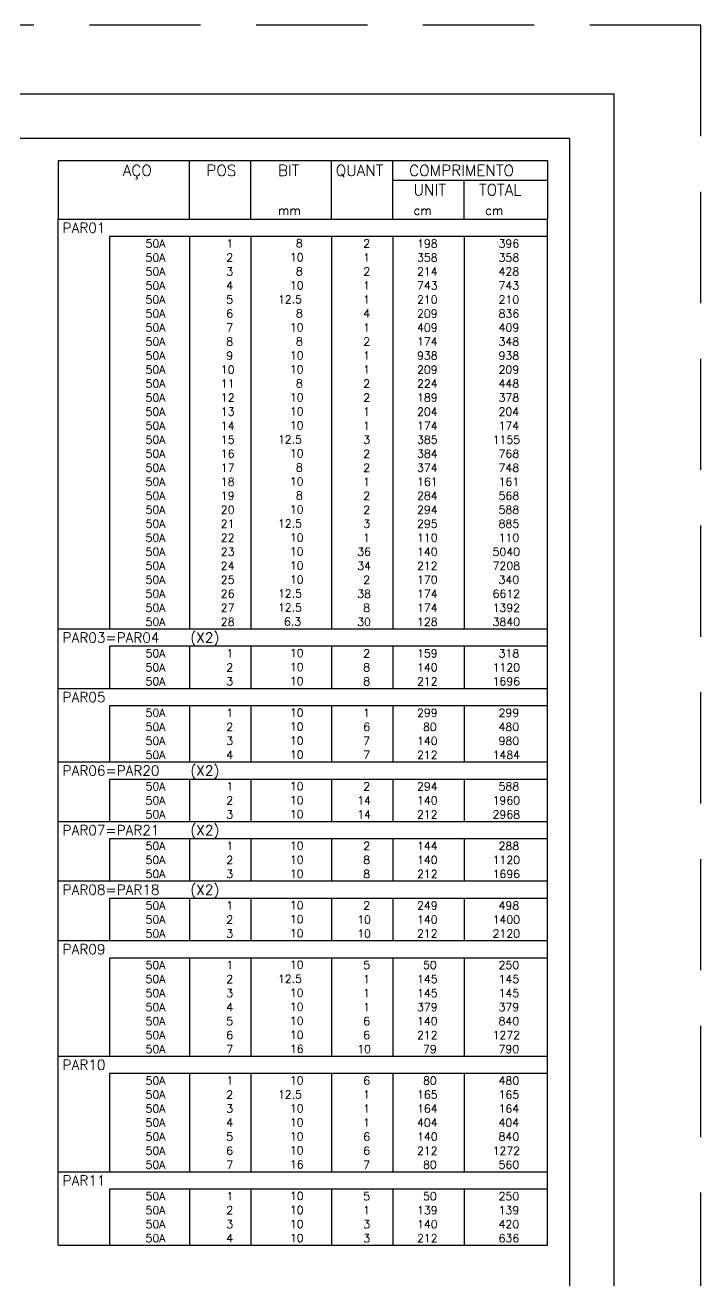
# Model space of a CAD drawing. Extents: x -3 to 120, y -1 to 61.
# Drawn here: x 105 to 120.2, y 33.01 to 61.24 of the extents above; entities that cross this region are included whole.
import ezdxf

# ---------------------------------------------------------------- set-up
doc = ezdxf.new("R2010")
doc.units = 0
doc.header["$MEASUREMENT"] = 0
doc.linetypes.add('HIDDEN', pattern=[0.375, 0.25, -0.125])
doc.layers.get('0').update_dxf_attribs({"linetype": 'CONTINUOUS'})
doc.layers.get('Defpoints').update_dxf_attribs({"linetype": 'CONTINUOUS'})
doc.layers.add('ARQ_FOLHA', color=7, linetype='CONTINUOUS')
doc.layers.add('PENA_02', color=2, linetype='CONTINUOUS')
doc.styles.get("Standard").update_dxf_attribs({"font": 'ROMANS.SHX'})

# ---------------------------------------------------------------- blocks, each defined once
blk = doc.blocks.new('FOLHA A1+1 - 1102 X 594')
at = {"layer": 'ARQ_FOLHA', "color": 1}
for points in [[(-1189, 0), (0, 0), (0, 594), (-1189, 594)], [(-1164, 10), (-10, 10), (-10, 584), (-1164, 584)]]:
    blk.add_lwpolyline(points, close=True, dxfattribs=at)
at = {"layer": 'Defpoints', "color": 8, "linetype": 'HIDDEN', "ltscale": 100}
blk.add_lwpolyline([(-1208.5, 609.5), (-1208.5, -15.5), (19.5, -15.5), (19.5, 609.5)], close=True, dxfattribs=at)

msp = doc.modelspace()

# ---------------------------------------------------------------- linework, layer by layer
at = {"layer": 'PENA_02', "linetype": 'Continuous'}
for p, q in [((105.746, 58.194), (105.746, 56.881)), ((105.746, 58.194), (116.746, 58.194)), ((108.696, 56.881), (108.696, 58.194)), ((110.076, 56.881), (110.076, 58.194)), ((111.886, 56.881), (111.886, 58.194)), ((113.266, 56.881), (113.266, 58.194)), ((116.746, 58.194), (116.746, 56.881)), ((113.266, 57.756), (116.746, 57.756)), ((114.876, 56.881), (114.876, 57.756)), ((105.746, 56.881), (116.746, 56.881)), ((105.746, 56.488), (105.746, 56.881)), ((105.746, 56.881), (116.746, 56.881)), ((116.746, 56.488), (116.746, 56.881)), ((105.746, 56.173), (105.746, 56.488)), ((116.746, 56.488), (106.896, 56.488)), ((106.896, 56.488), (106.896, 56.173)), ((108.696, 56.488), (108.696, 56.173)), ((110.076, 56.488), (110.076, 56.173)), ((111.886, 56.488), (111.886, 56.173)), ((113.266, 56.488), (113.266, 56.173)), ((114.876, 56.488), (114.876, 56.173)), ((116.746, 56.173), (116.746, 56.488)), ((105.746, 55.858), (105.746, 56.173)), ((106.896, 56.173), (106.896, 55.858)), ((108.696, 56.173), (108.696, 55.858)), ((110.076, 56.173), (110.076, 55.858)), ((111.886, 56.173), (111.886, 55.858)), ((113.266, 56.173), (113.266, 55.858)), ((114.876, 56.173), (114.876, 55.858)), ((116.746, 55.858), (116.746, 56.173)), ((105.746, 55.543), (105.746, 55.858)), ((106.896, 55.858), (106.896, 55.543)), ((108.696, 55.858), (108.696, 55.543)), ((110.076, 55.858), (110.076, 55.543)), ((111.886, 55.858), (111.886, 55.543)), ((113.266, 55.858), (113.266, 55.543)), ((114.876, 55.858), (114.876, 55.543)), ((116.746, 55.543), (116.746, 55.858)), ((105.746, 55.228), (105.746, 55.543)), ((106.896, 55.543), (106.896, 55.228)), ((108.696, 55.543), (108.696, 55.228)), ((110.076, 55.543), (110.076, 55.228)), ((111.886, 55.543), (111.886, 55.228)), ((113.266, 55.543), (113.266, 55.228)), ((114.876, 55.543), (114.876, 55.228)), ((116.746, 55.228), (116.746, 55.543)), ((105.746, 54.913), (105.746, 55.228)), ((106.896, 55.228), (106.896, 54.913)), ((108.696, 55.228), (108.696, 54.913)), ((110.076, 55.228), (110.076, 54.913)), ((111.886, 55.228), (111.886, 54.913)), ((113.266, 55.228), (113.266, 54.913)), ((114.876, 55.228), (114.876, 54.913)), ((116.746, 54.913), (116.746, 55.228)), ((105.746, 54.598), (105.746, 54.913)), ((106.896, 54.913), (106.896, 54.598)), ((108.696, 54.913), (108.696, 54.598)), ((110.076, 54.913), (110.076, 54.598)), ((111.886, 54.913), (111.886, 54.598)), ((113.266, 54.913), (113.266, 54.598)), ((114.876, 54.913), (114.876, 54.598)), ((116.746, 54.598), (116.746, 54.913)), ((105.746, 54.283), (105.746, 54.598)), ((106.896, 54.598), (106.896, 54.283)), ((108.696, 54.598), (108.696, 54.283)), ((110.076, 54.598), (110.076, 54.283)), ((111.886, 54.598), (111.886, 54.283)), ((113.266, 54.598), (113.266, 54.283)), ((114.876, 54.598), (114.876, 54.283)), ((116.746, 54.283), (116.746, 54.598)), ((105.746, 53.968), (105.746, 54.283)), ((106.896, 54.283), (106.896, 53.968)), ((108.696, 54.283), (108.696, 53.968)), ((110.076, 54.283), (110.076, 53.968)), ((111.886, 54.283), (111.886, 53.968)), ((113.266, 54.283), (113.266, 53.968)), ((114.876, 54.283), (114.876, 53.968)), ((116.746, 53.968), (116.746, 54.283)), ((105.746, 53.653), (105.746, 53.968)), ((106.896, 53.968), (106.896, 53.653)), ((108.696, 53.968), (108.696, 53.653)), ((110.076, 53.968), (110.076, 53.653)), ((111.886, 53.968), (111.886, 53.653)), ((113.266, 53.968), (113.266, 53.653)), ((114.876, 53.968), (114.876, 53.653)), ((116.746, 53.653), (116.746, 53.968)), ((105.746, 53.338), (105.746, 53.653)), ((106.896, 53.653), (106.896, 53.338)), ((108.696, 53.653), (108.696, 53.338)), ((110.076, 53.653), (110.076, 53.338)), ((111.886, 53.653), (111.886, 53.338)), ((113.266, 53.653), (113.266, 53.338)), ((114.876, 53.653), (114.876, 53.338)), ((116.746, 53.338), (116.746, 53.653)), ((105.746, 53.023), (105.746, 53.338)), ((106.896, 53.338), (106.896, 53.023)), ((108.696, 53.338), (108.696, 53.023)), ((110.076, 53.338), (110.076, 53.023)), ((111.886, 53.338), (111.886, 53.023)), ((113.266, 53.338), (113.266, 53.023)), ((114.876, 53.338), (114.876, 53.023)), ((116.746, 53.023), (116.746, 53.338)), ((105.746, 52.708), (105.746, 53.023)), ((106.896, 53.023), (106.896, 52.708)), ((108.696, 53.023), (108.696, 52.708)), ((110.076, 53.023), (110.076, 52.708)), ((111.886, 53.023), (111.886, 52.708)), ((113.266, 53.023), (113.266, 52.708)), ((114.876, 53.023), (114.876, 52.708)), ((116.746, 52.708), (116.746, 53.023)), ((105.746, 52.393), (105.746, 52.708)), ((106.896, 52.708), (106.896, 52.393)), ((108.696, 52.708), (108.696, 52.393)), ((110.076, 52.708), (110.076, 52.393)), ((111.886, 52.708), (111.886, 52.393)), ((113.266, 52.708), (113.266, 52.393)), ((114.876, 52.708), (114.876, 52.393)), ((116.746, 52.393), (116.746, 52.708)), ((105.746, 52.078), (105.746, 52.393)), ((106.896, 52.393), (106.896, 52.078)), ((108.696, 52.393), (108.696, 52.078)), ((110.076, 52.393), (110.076, 52.078)), ((111.886, 52.393), (111.886, 52.078)), ((113.266, 52.393), (113.266, 52.078)), ((114.876, 52.393), (114.876, 52.078)), ((116.746, 52.078), (116.746, 52.393)), ((105.746, 51.763), (105.746, 52.078)), ((106.896, 52.078), (106.896, 51.763)), ((108.696, 52.078), (108.696, 51.763)), ((110.076, 52.078), (110.076, 51.763)), ((111.886, 52.078), (111.886, 51.763)), ((113.266, 52.078), (113.266, 51.763)), ((114.876, 52.078), (114.876, 51.763)), ((116.746, 51.763), (116.746, 52.078)), ((105.746, 51.448), (105.746, 51.763)), ((106.896, 51.763), (106.896, 51.448)), ((108.696, 51.763), (108.696, 51.448)), ((110.076, 51.763), (110.076, 51.448)), ((111.886, 51.763), (111.886, 51.448)), ((113.266, 51.763), (113.266, 51.448)), ((114.876, 51.763), (114.876, 51.448)), ((116.746, 51.448), (116.746, 51.763)), ((105.746, 51.133), (105.746, 51.448)), ((106.896, 51.448), (106.896, 51.133)), ((108.696, 51.448), (108.696, 51.133)), ((110.076, 51.448), (110.076, 51.133)), ((111.886, 51.448), (111.886, 51.133)), ((113.266, 51.448), (113.266, 51.133)), ((114.876, 51.448), (114.876, 51.133)), ((116.746, 51.133), (116.746, 51.448)), ((105.746, 50.818), (105.746, 51.133)), ((106.896, 51.133), (106.896, 50.818)), ((108.696, 51.133), (108.696, 50.818)), ((110.076, 51.133), (110.076, 50.818)), ((111.886, 51.133), (111.886, 50.818)), ((113.266, 51.133), (113.266, 50.818)), ((114.876, 51.133), (114.876, 50.818)), ((116.746, 50.818), (116.746, 51.133)), ((105.746, 50.503), (105.746, 50.818)), ((106.896, 50.818), (106.896, 50.503)), ((108.696, 50.818), (108.696, 50.503)), ((110.076, 50.818), (110.076, 50.503)), ((111.886, 50.818), (111.886, 50.503)), ((113.266, 50.818), (113.266, 50.503)), ((114.876, 50.818), (114.876, 50.503)), ((116.746, 50.503), (116.746, 50.818)), ((105.746, 50.188), (105.746, 50.503)), ((106.896, 50.503), (106.896, 50.188)), ((108.696, 50.503), (108.696, 50.188)), ((110.076, 50.503), (110.076, 50.188)), ((111.886, 50.503), (111.886, 50.188)), ((113.266, 50.503), (113.266, 50.188)), ((114.876, 50.503), (114.876, 50.188)), ((116.746, 50.188), (116.746, 50.503)), ((105.746, 49.873), (105.746, 50.188)), ((106.896, 50.188), (106.896, 49.873)), ((108.696, 50.188), (108.696, 49.873)), ((110.076, 50.188), (110.076, 49.873)), ((111.886, 50.188), (111.886, 49.873)), ((113.266, 50.188), (113.266, 49.873)), ((114.876, 50.188), (114.876, 49.873)), ((116.746, 49.873), (116.746, 50.188)), ((105.746, 49.558), (105.746, 49.873)), ((106.896, 49.873), (106.896, 49.558)), ((108.696, 49.873), (108.696, 49.558)), ((110.076, 49.873), (110.076, 49.558)), ((111.886, 49.873), (111.886, 49.558)), ((113.266, 49.873), (113.266, 49.558)), ((114.876, 49.873), (114.876, 49.558)), ((116.746, 49.558), (116.746, 49.873)), ((105.746, 49.243), (105.746, 49.558)), ((106.896, 49.558), (106.896, 49.243)), ((108.696, 49.558), (108.696, 49.243)), ((110.076, 49.558), (110.076, 49.243)), ((111.886, 49.558), (111.886, 49.243)), ((113.266, 49.558), (113.266, 49.243)), ((114.876, 49.558), (114.876, 49.243)), ((116.746, 49.243), (116.746, 49.558)), ((105.746, 48.928), (105.746, 49.243)), ((106.896, 49.243), (106.896, 48.928)), ((108.696, 49.243), (108.696, 48.928)), ((110.076, 49.243), (110.076, 48.928)), ((111.886, 49.243), (111.886, 48.928)), ((113.266, 49.243), (113.266, 48.928)), ((114.876, 49.243), (114.876, 48.928)), ((116.746, 48.928), (116.746, 49.243)), ((105.746, 48.613), (105.746, 48.928)), ((106.896, 48.928), (106.896, 48.613)), ((108.696, 48.928), (108.696, 48.613)), ((110.076, 48.928), (110.076, 48.613)), ((111.886, 48.928), (111.886, 48.613)), ((113.266, 48.928), (113.266, 48.613)), ((114.876, 48.928), (114.876, 48.613)), ((116.746, 48.613), (116.746, 48.928)), ((105.746, 48.298), (105.746, 48.613)), ((106.896, 48.613), (106.896, 48.298)), ((108.696, 48.613), (108.696, 48.298)), ((110.076, 48.613), (110.076, 48.298)), ((111.886, 48.613), (111.886, 48.298)), ((113.266, 48.613), (113.266, 48.298)), ((114.876, 48.613), (114.876, 48.298)), ((116.746, 48.298), (116.746, 48.613)), ((105.746, 47.983), (105.746, 48.298)), ((106.896, 48.298), (106.896, 47.983)), ((108.696, 48.298), (108.696, 47.983)), ((110.076, 48.298), (110.076, 47.983)), ((111.886, 48.298), (111.886, 47.983)), ((113.266, 48.298), (113.266, 47.983)), ((114.876, 48.298), (114.876, 47.983)), ((116.746, 47.983), (116.746, 48.298)), ((105.746, 47.668), (105.746, 47.983)), ((106.896, 47.983), (106.896, 47.668)), ((108.696, 47.983), (108.696, 47.668)), ((110.076, 47.983), (110.076, 47.668)), ((111.886, 47.983), (111.886, 47.668)), ((113.266, 47.983), (113.266, 47.668)), ((114.876, 47.983), (114.876, 47.668)), ((116.746, 47.668), (116.746, 47.983)), ((105.746, 47.274), (105.746, 47.668)), ((105.746, 47.668), (116.746, 47.668)), ((116.746, 47.274), (116.746, 47.668)), ((105.746, 46.959), (105.746, 47.274)), ((116.746, 47.274), (106.896, 47.274)), ((106.896, 47.274), (106.896, 46.959)), ((108.696, 47.274), (108.696, 46.959)), ((110.076, 47.274), (110.076, 46.959)), ((111.886, 47.274), (111.886, 46.959)), ((113.266, 47.274), (113.266, 46.959)), ((114.876, 47.274), (114.876, 46.959)), ((116.746, 46.959), (116.746, 47.274)), ((105.746, 46.644), (105.746, 46.959)), ((106.896, 46.959), (106.896, 46.644)), ((108.696, 46.959), (108.696, 46.644)), ((110.076, 46.959), (110.076, 46.644)), ((111.886, 46.959), (111.886, 46.644)), ((113.266, 46.959), (113.266, 46.644)), ((114.876, 46.959), (114.876, 46.644)), ((116.746, 46.644), (116.746, 46.959)), ((105.746, 46.329), (105.746, 46.644)), ((106.896, 46.644), (106.896, 46.329)), ((108.696, 46.644), (108.696, 46.329)), ((110.076, 46.644), (110.076, 46.329)), ((111.886, 46.644), (111.886, 46.329)), ((113.266, 46.644), (113.266, 46.329)), ((114.876, 46.644), (114.876, 46.329)), ((116.746, 46.329), (116.746, 46.644)), ((105.746, 45.935), (105.746, 46.329)), ((105.746, 46.329), (116.746, 46.329)), ((116.746, 45.935), (116.746, 46.329)), ((105.746, 45.62), (105.746, 45.935)), ((116.746, 45.935), (106.896, 45.935)), ((106.896, 45.935), (106.896, 45.62)), ((108.696, 45.935), (108.696, 45.62)), ((110.076, 45.935), (110.076, 45.62)), ((111.886, 45.935), (111.886, 45.62)), ((113.266, 45.935), (113.266, 45.62)), ((114.876, 45.935), (114.876, 45.62)), ((116.746, 45.62), (116.746, 45.935)), ((105.746, 45.305), (105.746, 45.62)), ((106.896, 45.62), (106.896, 45.305)), ((108.696, 45.62), (108.696, 45.305)), ((110.076, 45.62), (110.076, 45.305)), ((111.886, 45.62), (111.886, 45.305)), ((113.266, 45.62), (113.266, 45.305)), ((114.876, 45.62), (114.876, 45.305)), ((116.746, 45.305), (116.746, 45.62)), ((105.746, 44.99), (105.746, 45.305)), ((106.896, 45.305), (106.896, 44.99)), ((108.696, 45.305), (108.696, 44.99)), ((110.076, 45.305), (110.076, 44.99)), ((111.886, 45.305), (111.886, 44.99)), ((113.266, 45.305), (113.266, 44.99)), ((114.876, 45.305), (114.876, 44.99)), ((116.746, 44.99), (116.746, 45.305)), ((105.746, 44.675), (105.746, 44.99)), ((106.896, 44.99), (106.896, 44.675)), ((108.696, 44.99), (108.696, 44.675)), ((110.076, 44.99), (110.076, 44.675)), ((111.886, 44.99), (111.886, 44.675)), ((113.266, 44.99), (113.266, 44.675)), ((114.876, 44.99), (114.876, 44.675)), ((116.746, 44.675), (116.746, 44.99)), ((105.746, 44.281), (105.746, 44.675)), ((105.746, 44.675), (116.746, 44.675)), ((116.746, 44.281), (116.746, 44.675)), ((105.746, 43.966), (105.746, 44.281)), ((116.746, 44.281), (106.896, 44.281)), ((106.896, 44.281), (106.896, 43.966)), ((108.696, 44.281), (108.696, 43.966)), ((110.076, 44.281), (110.076, 43.966)), ((111.886, 44.281), (111.886, 43.966)), ((113.266, 44.281), (113.266, 43.966)), ((114.876, 44.281), (114.876, 43.966)), ((116.746, 43.966), (116.746, 44.281)), ((105.746, 43.651), (105.746, 43.966)), ((106.896, 43.966), (106.896, 43.651)), ((108.696, 43.966), (108.696, 43.651)), ((110.076, 43.966), (110.076, 43.651)), ((111.886, 43.966), (111.886, 43.651)), ((113.266, 43.966), (113.266, 43.651)), ((114.876, 43.966), (114.876, 43.651)), ((116.746, 43.651), (116.746, 43.966)), ((105.746, 43.336), (105.746, 43.651)), ((106.896, 43.651), (106.896, 43.336)), ((108.696, 43.651), (108.696, 43.336)), ((110.076, 43.651), (110.076, 43.336)), ((111.886, 43.651), (111.886, 43.336)), ((113.266, 43.651), (113.266, 43.336)), ((114.876, 43.651), (114.876, 43.336)), ((116.746, 43.336), (116.746, 43.651)), ((105.746, 42.943), (105.746, 43.336)), ((105.746, 43.336), (116.746, 43.336)), ((116.746, 42.943), (116.746, 43.336)), ((105.746, 42.628), (105.746, 42.943)), ((116.746, 42.943), (106.896, 42.943)), ((106.896, 42.943), (106.896, 42.628)), ((108.696, 42.943), (108.696, 42.628)), ((110.076, 42.943), (110.076, 42.628)), ((111.886, 42.943), (111.886, 42.628)), ((113.266, 42.943), (113.266, 42.628)), ((114.876, 42.943), (114.876, 42.628)), ((116.746, 42.628), (116.746, 42.943)), ((105.746, 42.313), (105.746, 42.628)), ((106.896, 42.628), (106.896, 42.313)), ((108.696, 42.628), (108.696, 42.313)), ((110.076, 42.628), (110.076, 42.313)), ((111.886, 42.628), (111.886, 42.313)), ((113.266, 42.628), (113.266, 42.313)), ((114.876, 42.628), (114.876, 42.313)), ((116.746, 42.313), (116.746, 42.628)), ((105.746, 41.998), (105.746, 42.313)), ((106.896, 42.313), (106.896, 41.998)), ((108.696, 42.313), (108.696, 41.998)), ((110.076, 42.313), (110.076, 41.998)), ((111.886, 42.313), (111.886, 41.998)), ((113.266, 42.313), (113.266, 41.998)), ((114.876, 42.313), (114.876, 41.998)), ((116.746, 41.998), (116.746, 42.313)), ((105.746, 41.604), (105.746, 41.998)), ((105.746, 41.998), (116.746, 41.998)), ((116.746, 41.604), (116.746, 41.998)), ((105.746, 41.289), (105.746, 41.604)), ((116.746, 41.604), (106.896, 41.604)), ((106.896, 41.604), (106.896, 41.289)), ((108.696, 41.604), (108.696, 41.289)), ((110.076, 41.604), (110.076, 41.289)), ((111.886, 41.604), (111.886, 41.289)), ((113.266, 41.604), (113.266, 41.289)), ((114.876, 41.604), (114.876, 41.289)), ((116.746, 41.289), (116.746, 41.604)), ((105.746, 40.974), (105.746, 41.289)), ((106.896, 41.289), (106.896, 40.974)), ((108.696, 41.289), (108.696, 40.974)), ((110.076, 41.289), (110.076, 40.974)), ((111.886, 41.289), (111.886, 40.974)), ((113.266, 41.289), (113.266, 40.974)), ((114.876, 41.289), (114.876, 40.974)), ((116.746, 40.974), (116.746, 41.289)), ((105.746, 40.659), (105.746, 40.974)), ((106.896, 40.974), (106.896, 40.659)), ((108.696, 40.974), (108.696, 40.659)), ((110.076, 40.974), (110.076, 40.659)), ((111.886, 40.974), (111.886, 40.659)), ((113.266, 40.974), (113.266, 40.659)), ((114.876, 40.974), (114.876, 40.659)), ((116.746, 40.659), (116.746, 40.974)), ((105.746, 40.265), (105.746, 40.659)), ((105.746, 40.659), (116.746, 40.659)), ((116.746, 40.265), (116.746, 40.659)), ((105.746, 39.95), (105.746, 40.265)), ((116.746, 40.265), (106.896, 40.265)), ((106.896, 40.265), (106.896, 39.95)), ((108.696, 40.265), (108.696, 39.95)), ((110.076, 40.265), (110.076, 39.95)), ((111.886, 40.265), (111.886, 39.95)), ((113.266, 40.265), (113.266, 39.95)), ((114.876, 40.265), (114.876, 39.95)), ((116.746, 39.95), (116.746, 40.265)), ((105.746, 39.635), (105.746, 39.95)), ((106.896, 39.95), (106.896, 39.635)), ((108.696, 39.95), (108.696, 39.635)), ((110.076, 39.95), (110.076, 39.635)), ((111.886, 39.95), (111.886, 39.635)), ((113.266, 39.95), (113.266, 39.635)), ((114.876, 39.95), (114.876, 39.635)), ((116.746, 39.635), (116.746, 39.95)), ((105.746, 39.32), (105.746, 39.635)), ((106.896, 39.635), (106.896, 39.32)), ((108.696, 39.635), (108.696, 39.32)), ((110.076, 39.635), (110.076, 39.32)), ((111.886, 39.635), (111.886, 39.32)), ((113.266, 39.635), (113.266, 39.32)), ((114.876, 39.635), (114.876, 39.32)), ((116.746, 39.32), (116.746, 39.635)), ((105.746, 39.005), (105.746, 39.32)), ((106.896, 39.32), (106.896, 39.005)), ((108.696, 39.32), (108.696, 39.005)), ((110.076, 39.32), (110.076, 39.005)), ((111.886, 39.32), (111.886, 39.005)), ((113.266, 39.32), (113.266, 39.005)), ((114.876, 39.32), (114.876, 39.005)), ((116.746, 39.005), (116.746, 39.32)), ((105.746, 38.69), (105.746, 39.005)), ((106.896, 39.005), (106.896, 38.69)), ((108.696, 39.005), (108.696, 38.69)), ((110.076, 39.005), (110.076, 38.69)), ((111.886, 39.005), (111.886, 38.69)), ((113.266, 39.005), (113.266, 38.69)), ((114.876, 39.005), (114.876, 38.69)), ((116.746, 38.69), (116.746, 39.005)), ((105.746, 38.375), (105.746, 38.69)), ((106.896, 38.69), (106.896, 38.375)), ((108.696, 38.69), (108.696, 38.375)), ((110.076, 38.69), (110.076, 38.375)), ((111.886, 38.69), (111.886, 38.375)), ((113.266, 38.69), (113.266, 38.375)), ((114.876, 38.69), (114.876, 38.375)), ((116.746, 38.375), (116.746, 38.69)), ((105.746, 38.06), (105.746, 38.375)), ((106.896, 38.375), (106.896, 38.06)), ((108.696, 38.375), (108.696, 38.06)), ((110.076, 38.375), (110.076, 38.06)), ((111.886, 38.375), (111.886, 38.06)), ((113.266, 38.375), (113.266, 38.06)), ((114.876, 38.375), (114.876, 38.06)), ((116.746, 38.06), (116.746, 38.375)), ((105.746, 37.666), (105.746, 38.06)), ((105.746, 38.06), (116.746, 38.06)), ((116.746, 37.666), (116.746, 38.06)), ((105.746, 37.351), (105.746, 37.666)), ((116.746, 37.666), (106.896, 37.666)), ((106.896, 37.666), (106.896, 37.351)), ((108.696, 37.666), (108.696, 37.351)), ((110.076, 37.666), (110.076, 37.351)), ((111.886, 37.666), (111.886, 37.351)), ((113.266, 37.666), (113.266, 37.351)), ((114.876, 37.666), (114.876, 37.351)), ((116.746, 37.351), (116.746, 37.666)), ((105.746, 37.036), (105.746, 37.351)), ((106.896, 37.351), (106.896, 37.036)), ((108.696, 37.351), (108.696, 37.036)), ((110.076, 37.351), (110.076, 37.036)), ((111.886, 37.351), (111.886, 37.036)), ((113.266, 37.351), (113.266, 37.036)), ((114.876, 37.351), (114.876, 37.036)), ((116.746, 37.036), (116.746, 37.351)), ((105.746, 36.721), (105.746, 37.036)), ((106.896, 37.036), (106.896, 36.721)), ((108.696, 37.036), (108.696, 36.721)), ((110.076, 37.036), (110.076, 36.721)), ((111.886, 37.036), (111.886, 36.721)), ((113.266, 37.036), (113.266, 36.721)), ((114.876, 37.036), (114.876, 36.721)), ((116.746, 36.721), (116.746, 37.036)), ((105.746, 36.406), (105.746, 36.721)), ((106.896, 36.721), (106.896, 36.406)), ((108.696, 36.721), (108.696, 36.406)), ((110.076, 36.721), (110.076, 36.406)), ((111.886, 36.721), (111.886, 36.406)), ((113.266, 36.721), (113.266, 36.406)), ((114.876, 36.721), (114.876, 36.406)), ((116.746, 36.406), (116.746, 36.721)), ((105.746, 36.091), (105.746, 36.406)), ((106.896, 36.406), (106.896, 36.091)), ((108.696, 36.406), (108.696, 36.091)), ((110.076, 36.406), (110.076, 36.091)), ((111.886, 36.406), (111.886, 36.091)), ((113.266, 36.406), (113.266, 36.091)), ((114.876, 36.406), (114.876, 36.091)), ((116.746, 36.091), (116.746, 36.406)), ((105.746, 35.776), (105.746, 36.091)), ((106.896, 36.091), (106.896, 35.776)), ((108.696, 36.091), (108.696, 35.776)), ((110.076, 36.091), (110.076, 35.776)), ((111.886, 36.091), (111.886, 35.776)), ((113.266, 36.091), (113.266, 35.776)), ((114.876, 36.091), (114.876, 35.776)), ((116.746, 35.776), (116.746, 36.091)), ((105.746, 35.461), (105.746, 35.776)), ((106.896, 35.776), (106.896, 35.461)), ((108.696, 35.776), (108.696, 35.461)), ((110.076, 35.776), (110.076, 35.461)), ((111.886, 35.776), (111.886, 35.461)), ((113.266, 35.776), (113.266, 35.461)), ((114.876, 35.776), (114.876, 35.461)), ((116.746, 35.461), (116.746, 35.776)), ((105.746, 35.068), (105.746, 35.461)), ((105.746, 35.461), (116.746, 35.461)), ((116.746, 35.068), (116.746, 35.461)), ((105.746, 34.753), (105.746, 35.068)), ((116.746, 35.068), (106.896, 35.068)), ((106.896, 35.068), (106.896, 34.753)), ((108.696, 35.068), (108.696, 34.753)), ((110.076, 35.068), (110.076, 34.753)), ((111.886, 35.068), (111.886, 34.753)), ((113.266, 35.068), (113.266, 34.753)), ((114.876, 35.068), (114.876, 34.753)), ((116.746, 34.753), (116.746, 35.068)), ((105.746, 34.438), (105.746, 34.753)), ((106.896, 34.753), (106.896, 34.438)), ((108.696, 34.753), (108.696, 34.438)), ((110.076, 34.753), (110.076, 34.438)), ((111.886, 34.753), (111.886, 34.438)), ((113.266, 34.753), (113.266, 34.438)), ((114.876, 34.753), (114.876, 34.438)), ((116.746, 34.438), (116.746, 34.753)), ((105.746, 34.123), (105.746, 34.438)), ((106.896, 34.438), (106.896, 34.123)), ((108.696, 34.438), (108.696, 34.123)), ((110.076, 34.438), (110.076, 34.123)), ((111.886, 34.438), (111.886, 34.123)), ((113.266, 34.438), (113.266, 34.123)), ((114.876, 34.438), (114.876, 34.123)), ((116.746, 34.123), (116.746, 34.438)), ((105.746, 33.808), (105.746, 34.123)), ((106.896, 34.123), (106.896, 33.808)), ((108.696, 34.123), (108.696, 33.808)), ((110.076, 34.123), (110.076, 33.808)), ((111.886, 34.123), (111.886, 33.808)), ((113.266, 34.123), (113.266, 33.808)), ((114.876, 34.123), (114.876, 33.808)), ((116.746, 33.808), (116.746, 34.123)), ((105.746, 33.808), (116.746, 33.808))]:
    msp.add_line(p, q, dxfattribs=at)

# ---------------------------------------------------------------- block references
at = {"xscale": 0.09999999999999938, "yscale": 0.09999999999999938, "zscale": 0.09999999999999938}
msp.add_blockref('FOLHA A1+1 - 1102 X 594', (118.246, 0.291), dxfattribs=at)

# ---------------------------------------------------------------- texts
at = {"layer": 'PENA_02', "linetype": 'Continuous'}
for s, height, p in [('AÇO', 0.25, (107.196, 57.85)), ('POS', 0.25, (109.076, 57.85)), ('BIT', 0.25, (110.686, 57.85)), ('QUANT', 0.25, (111.983, 57.85)), ('COMPRIMENTO', 0.25, (113.636, 57.85)), ('UNIT', 0.25, (113.733, 57.413)), ('TOTAL', 0.25, (115.206, 57.413)), ('mm', 0.2, (110.686, 56.975)), ('cm', 0.2, (113.733, 56.975)), ('cm', 0.2, (115.343, 56.975)), ('PAR01', 0.225, (105.842, 56.572)), ('     50A', 0.18, (107.036, 56.24)), ('  1', 0.18, (109.276, 56.24)), ('      8', 0.18, (110.283, 56.245)), ('    2', 0.18, (112.066, 56.24)), ('    198', 0.18, (113.276, 56.24)), ('    396', 0.18, (115.11, 56.24)), ('     50A', 0.18, (107.036, 55.925)), ('  2', 0.18, (109.276, 55.925)), ('     10', 0.18, (110.283, 55.93)), ('    1', 0.18, (112.066, 55.925)), ('    358', 0.18, (113.276, 55.925)), ('    358', 0.18, (115.11, 55.925)), ('     50A', 0.18, (107.036, 55.61)), ('  3', 0.18, (109.276, 55.61)), ('      8', 0.18, (110.283, 55.615)), ('    2', 0.18, (112.066, 55.61)), ('    214', 0.18, (113.276, 55.61)), ('    428', 0.18, (115.11, 55.61)), ('     50A', 0.18, (107.036, 55.295)), ('  4', 0.18, (109.276, 55.295)), ('     10', 0.18, (110.283, 55.3)), ('    1', 0.18, (112.066, 55.295)), ('    743', 0.18, (113.276, 55.295)), ('    743', 0.18, (115.11, 55.295)), ('     50A', 0.18, (107.036, 54.98)), ('  5', 0.18, (109.276, 54.98)), ('   12.5', 0.18, (110.283, 54.985)), ('    1', 0.18, (112.066, 54.98)), ('    210', 0.18, (113.276, 54.98)), ('    210', 0.18, (115.11, 54.98)), ('     50A', 0.18, (107.036, 54.665)), ('  6', 0.18, (109.276, 54.665)), ('      8', 0.18, (110.283, 54.67)), ('    4', 0.18, (112.066, 54.665)), ('    209', 0.18, (113.276, 54.665)), ('    836', 0.18, (115.11, 54.665)), ('     50A', 0.18, (107.036, 54.35)), ('  7', 0.18, (109.276, 54.35)), ('     10', 0.18, (110.283, 54.355)), ('    1', 0.18, (112.066, 54.35)), ('    409', 0.18, (113.276, 54.35)), ('    409', 0.18, (115.11, 54.35)), ('     50A', 0.18, (107.036, 54.035)), ('  8', 0.18, (109.276, 54.035)), ('      8', 0.18, (110.283, 54.04)), ('    2', 0.18, (112.066, 54.035)), ('    174', 0.18, (113.276, 54.035)), ('    348', 0.18, (115.11, 54.035)), ('     50A', 0.18, (107.036, 53.72)), ('  9', 0.18, (109.276, 53.72)), ('     10', 0.18, (110.283, 53.725)), ('    1', 0.18, (112.066, 53.72)), ('    938', 0.18, (113.276, 53.72)), ('    938', 0.18, (115.11, 53.72)), ('     50A', 0.18, (107.036, 53.405)), (' 10', 0.18, (109.276, 53.405)), ('     10', 0.18, (110.283, 53.41)), ('    1', 0.18, (112.066, 53.405)), ('    209', 0.18, (113.276, 53.405)), ('    209', 0.18, (115.11, 53.405)), ('     50A', 0.18, (107.036, 53.09)), (' 11', 0.18, (109.276, 53.09)), ('      8', 0.18, (110.283, 53.095)), ('    2', 0.18, (112.066, 53.09)), ('    224', 0.18, (113.276, 53.09)), ('    448', 0.18, (115.11, 53.09)), ('     50A', 0.18, (107.036, 52.775)), (' 12', 0.18, (109.276, 52.775)), ('     10', 0.18, (110.283, 52.78)), ('    2', 0.18, (112.066, 52.775)), ('    189', 0.18, (113.276, 52.775)), ('    378', 0.18, (115.11, 52.775)), ('     50A', 0.18, (107.036, 52.46)), (' 13', 0.18, (109.276, 52.46)), ('     10', 0.18, (110.283, 52.465)), ('    1', 0.18, (112.066, 52.46)), ('    204', 0.18, (113.276, 52.46)), ('    204', 0.18, (115.11, 52.46)), ('     50A', 0.18, (107.036, 52.145)), (' 14', 0.18, (109.276, 52.145)), ('     10', 0.18, (110.283, 52.15)), ('    1', 0.18, (112.066, 52.145)), ('    174', 0.18, (113.276, 52.145)), ('    174', 0.18, (115.11, 52.145)), ('     50A', 0.18, (107.036, 51.83)), (' 15', 0.18, (109.276, 51.83)), ('   12.5', 0.18, (110.283, 51.835)), ('    3', 0.18, (112.066, 51.83)), ('    385', 0.18, (113.276, 51.83)), ('   1155', 0.18, (115.11, 51.83)), ('     50A', 0.18, (107.036, 51.515)), (' 16', 0.18, (109.276, 51.515)), ('     10', 0.18, (110.283, 51.52)), ('    2', 0.18, (112.066, 51.515)), ('    384', 0.18, (113.276, 51.515)), ('    768', 0.18, (115.11, 51.515)), ('     50A', 0.18, (107.036, 51.2)), (' 17', 0.18, (109.276, 51.2)), ('      8', 0.18, (110.283, 51.205)), ('    2', 0.18, (112.066, 51.2)), ('    374', 0.18, (113.276, 51.2)), ('    748', 0.18, (115.11, 51.2)), ('     50A', 0.18, (107.036, 50.885)), (' 18', 0.18, (109.276, 50.885)), ('     10', 0.18, (110.283, 50.89)), ('    1', 0.18, (112.066, 50.885)), ('    161', 0.18, (113.276, 50.885)), ('    161', 0.18, (115.11, 50.885)), ('     50A', 0.18, (107.036, 50.57)), (' 19', 0.18, (109.276, 50.57)), ('      8', 0.18, (110.283, 50.575)), ('    2', 0.18, (112.066, 50.57)), ('    284', 0.18, (113.276, 50.57)), ('    568', 0.18, (115.11, 50.57)), ('     50A', 0.18, (107.036, 50.255)), (' 20', 0.18, (109.276, 50.255)), ('     10', 0.18, (110.283, 50.26)), ('    2', 0.18, (112.066, 50.255)), ('    294', 0.18, (113.276, 50.255)), ('    588', 0.18, (115.11, 50.255)), ('     50A', 0.18, (107.036, 49.94)), (' 21', 0.18, (109.276, 49.94)), ('   12.5', 0.18, (110.283, 49.945)), ('    3', 0.18, (112.066, 49.94)), ('    295', 0.18, (113.276, 49.94)), ('    885', 0.18, (115.11, 49.94)), ('     50A', 0.18, (107.036, 49.625)), (' 22', 0.18, (109.276, 49.625)), ('     10', 0.18, (110.283, 49.63)), ('    1', 0.18, (112.066, 49.625)), ('    110', 0.18, (113.276, 49.625)), ('    110', 0.18, (115.11, 49.625)), ('     50A', 0.18, (107.036, 49.31)), (' 23', 0.18, (109.276, 49.31)), ('     10', 0.18, (110.283, 49.315)), ('   36', 0.18, (112.066, 49.31)), ('    140', 0.18, (113.276, 49.31)), ('   5040', 0.18, (115.11, 49.31)), ('     50A', 0.18, (107.036, 48.995)), (' 24', 0.18, (109.276, 48.995)), ('     10', 0.18, (110.283, 49)), ('   34', 0.18, (112.066, 48.995)), ('    212', 0.18, (113.276, 48.995)), ('   7208', 0.18, (115.11, 48.995)), ('     50A', 0.18, (107.036, 48.68)), (' 25', 0.18, (109.276, 48.68)), ('     10', 0.18, (110.283, 48.685)), ('    2', 0.18, (112.066, 48.68)), ('    170', 0.18, (113.276, 48.68)), ('    340', 0.18, (115.11, 48.68)), ('     50A', 0.18, (107.036, 48.365)), (' 26', 0.18, (109.276, 48.365)), ('   12.5', 0.18, (110.283, 48.37)), ('   38', 0.18, (112.066, 48.365)), ('    174', 0.18, (113.276, 48.365)), ('   6612', 0.18, (115.11, 48.365)), ('     50A', 0.18, (107.036, 48.05)), (' 27', 0.18, (109.276, 48.05)), ('   12.5', 0.18, (110.283, 48.055)), ('    8', 0.18, (112.066, 48.05)), ('    174', 0.18, (113.276, 48.05)), ('   1392', 0.18, (115.11, 48.05)), ('     50A', 0.18, (107.036, 47.735)), (' 28', 0.18, (109.276, 47.735)), ('    6.3', 0.18, (110.283, 47.74)), ('   30', 0.18, (112.066, 47.735)), ('    128', 0.18, (113.276, 47.735)), ('   3840', 0.18, (115.11, 47.735)), ('PAR03=PAR04   (X2)', 0.225, (105.842, 47.358)), ('     50A', 0.18, (107.036, 47.026)), ('  1', 0.18, (109.276, 47.026)), ('     10', 0.18, (110.283, 47.032)), ('    2', 0.18, (112.066, 47.026)), ('    159', 0.18, (113.276, 47.026)), ('    318', 0.18, (115.11, 47.026)), ('     50A', 0.18, (107.036, 46.711)), ('  2', 0.18, (109.276, 46.711)), ('     10', 0.18, (110.283, 46.717)), ('    8', 0.18, (112.066, 46.711)), ('    140', 0.18, (113.276, 46.711)), ('   1120', 0.18, (115.11, 46.711)), ('     50A', 0.18, (107.036, 46.396)), ('  3', 0.18, (109.276, 46.396)), ('     10', 0.18, (110.283, 46.402)), ('    8', 0.18, (112.066, 46.396)), ('    212', 0.18, (113.276, 46.396)), ('   1696', 0.18, (115.11, 46.396)), ('PAR05', 0.225, (105.842, 46.019)), ('     50A', 0.18, (107.036, 45.688)), ('  1', 0.18, (109.276, 45.688)), ('     10', 0.18, (110.283, 45.693)), ('    1', 0.18, (112.066, 45.688)), ('    299', 0.18, (113.276, 45.688)), ('    299', 0.18, (115.11, 45.688)), ('     50A', 0.18, (107.036, 45.373)), ('  2', 0.18, (109.276, 45.373)), ('     10', 0.18, (110.283, 45.378)), ('    6', 0.18, (112.066, 45.373)), ('     80', 0.18, (113.276, 45.373)), ('    480', 0.18, (115.11, 45.373)), ('     50A', 0.18, (107.036, 45.058)), ('  3', 0.18, (109.276, 45.058)), ('     10', 0.18, (110.283, 45.063)), ('    7', 0.18, (112.066, 45.058)), ('    140', 0.18, (113.276, 45.058)), ('    980', 0.18, (115.11, 45.058)), ('     50A', 0.18, (107.036, 44.743)), ('  4', 0.18, (109.276, 44.743)), ('     10', 0.18, (110.283, 44.748)), ('    7', 0.18, (112.066, 44.743)), ('    212', 0.18, (113.276, 44.743)), ('   1484', 0.18, (115.11, 44.743)), ('PAR06=PAR20   (X2)', 0.225, (105.842, 44.366)), ('     50A', 0.18, (107.036, 44.034)), ('  1', 0.18, (109.276, 44.034)), ('     10', 0.18, (110.283, 44.039)), ('    2', 0.18, (112.066, 44.034)), ('    294', 0.18, (113.276, 44.034)), ('    588', 0.18, (115.11, 44.034)), ('     50A', 0.18, (107.036, 43.719)), ('  2', 0.18, (109.276, 43.719)), ('     10', 0.18, (110.283, 43.724)), ('   14', 0.18, (112.066, 43.719)), ('    140', 0.18, (113.276, 43.719)), ('   1960', 0.18, (115.11, 43.719)), ('     50A', 0.18, (107.036, 43.404)), ('  3', 0.18, (109.276, 43.404)), ('     10', 0.18, (110.283, 43.409)), ('   14', 0.18, (112.066, 43.404)), ('    212', 0.18, (113.276, 43.404)), ('   2968', 0.18, (115.11, 43.404)), ('PAR07=PAR21   (X2)', 0.225, (105.842, 43.027)), ('     50A', 0.18, (107.036, 42.695)), ('  1', 0.18, (109.276, 42.695)), ('     10', 0.18, (110.283, 42.7)), ('    2', 0.18, (112.066, 42.695)), ('    144', 0.18, (113.276, 42.695)), ('    288', 0.18, (115.11, 42.695)), ('     50A', 0.18, (107.036, 42.38)), ('  2', 0.18, (109.276, 42.38)), ('     10', 0.18, (110.283, 42.385)), ('    8', 0.18, (112.066, 42.38)), ('    140', 0.18, (113.276, 42.38)), ('   1120', 0.18, (115.11, 42.38)), ('     50A', 0.18, (107.036, 42.065)), ('  3', 0.18, (109.276, 42.065)), ('     10', 0.18, (110.283, 42.07)), ('    8', 0.18, (112.066, 42.065)), ('    212', 0.18, (113.276, 42.065)), ('   1696', 0.18, (115.11, 42.065)), ('PAR08=PAR18   (X2)', 0.225, (105.842, 41.688)), ('     50A', 0.18, (107.036, 41.356)), ('  1', 0.18, (109.276, 41.356)), ('     10', 0.18, (110.283, 41.362)), ('    2', 0.18, (112.066, 41.356)), ('    249', 0.18, (113.276, 41.356)), ('    498', 0.18, (115.11, 41.356)), ('     10', 0.18, (110.283, 41.047)), ('     50A', 0.18, (107.036, 41.041)), ('  2', 0.18, (109.276, 41.041)), ('   10', 0.18, (112.066, 41.041)), ('    140', 0.18, (113.276, 41.041)), ('   1400', 0.18, (115.11, 41.041)), ('     50A', 0.18, (107.036, 40.726)), ('  3', 0.18, (109.276, 40.726)), ('     10', 0.18, (110.283, 40.732)), ('   10', 0.18, (112.066, 40.726)), ('    212', 0.18, (113.276, 40.726)), ('   2120', 0.18, (115.11, 40.726)), ('PAR09', 0.225, (105.842, 40.349)), ('     50A', 0.18, (107.036, 40.018)), ('  1', 0.18, (109.276, 40.018)), ('     10', 0.18, (110.283, 40.023)), ('    5', 0.18, (112.066, 40.018)), ('     50', 0.18, (113.276, 40.018)), ('    250', 0.18, (115.11, 40.018)), ('     50A', 0.18, (107.036, 39.703)), ('  2', 0.18, (109.276, 39.703)), ('   12.5', 0.18, (110.283, 39.708)), ('    1', 0.18, (112.066, 39.703)), ('    145', 0.18, (113.276, 39.703)), ('    145', 0.18, (115.11, 39.703)), ('     50A', 0.18, (107.036, 39.388)), ('  3', 0.18, (109.276, 39.388)), ('     10', 0.18, (110.283, 39.393)), ('    1', 0.18, (112.066, 39.388)), ('    145', 0.18, (113.276, 39.388)), ('    145', 0.18, (115.11, 39.388)), ('     50A', 0.18, (107.036, 39.073)), ('  4', 0.18, (109.276, 39.073)), ('     10', 0.18, (110.283, 39.078)), ('    1', 0.18, (112.066, 39.073)), ('    379', 0.18, (113.276, 39.073)), ('    379', 0.18, (115.11, 39.073)), ('     50A', 0.18, (107.036, 38.758)), ('  5', 0.18, (109.276, 38.758)), ('     10', 0.18, (110.283, 38.763)), ('    6', 0.18, (112.066, 38.758)), ('    140', 0.18, (113.276, 38.758)), ('    840', 0.18, (115.11, 38.758)), ('     50A', 0.18, (107.036, 38.443)), ('  6', 0.18, (109.276, 38.443)), ('     10', 0.18, (110.283, 38.448)), ('    6', 0.18, (112.066, 38.443)), ('    212', 0.18, (113.276, 38.443)), ('   1272', 0.18, (115.11, 38.443)), ('     50A', 0.18, (107.036, 38.128)), ('  7', 0.18, (109.276, 38.128)), ('     16', 0.18, (110.283, 38.133)), ('   10', 0.18, (112.066, 38.128)), ('     79', 0.18, (113.276, 38.128)), ('    790', 0.18, (115.11, 38.128)), ('PAR10', 0.225, (105.842, 37.751)), ('     50A', 0.18, (107.036, 37.419)), ('  1', 0.18, (109.276, 37.419)), ('     10', 0.18, (110.283, 37.424)), ('    6', 0.18, (112.066, 37.419)), ('     80', 0.18, (113.276, 37.419)), ('    480', 0.18, (115.11, 37.419)), ('     50A', 0.18, (107.036, 37.104)), ('  2', 0.18, (109.276, 37.104)), ('   12.5', 0.18, (110.283, 37.109)), ('    1', 0.18, (112.066, 37.104)), ('    165', 0.18, (113.276, 37.104)), ('    165', 0.18, (115.11, 37.104)), ('     50A', 0.18, (107.036, 36.789)), ('  3', 0.18, (109.276, 36.789)), ('     10', 0.18, (110.283, 36.794)), ('    1', 0.18, (112.066, 36.789)), ('    164', 0.18, (113.276, 36.789)), ('    164', 0.18, (115.11, 36.789)), ('     50A', 0.18, (107.036, 36.474)), ('  4', 0.18, (109.276, 36.474)), ('     10', 0.18, (110.283, 36.479)), ('    1', 0.18, (112.066, 36.474)), ('    404', 0.18, (113.276, 36.474)), ('    404', 0.18, (115.11, 36.474)), ('     50A', 0.18, (107.036, 36.159)), ('  5', 0.18, (109.276, 36.159)), ('     10', 0.18, (110.283, 36.164)), ('    6', 0.18, (112.066, 36.159)), ('    140', 0.18, (113.276, 36.159)), ('    840', 0.18, (115.11, 36.159)), ('     50A', 0.18, (107.036, 35.844)), ('  6', 0.18, (109.276, 35.844)), ('     10', 0.18, (110.283, 35.849)), ('    6', 0.18, (112.066, 35.844)), ('    212', 0.18, (113.276, 35.844)), ('   1272', 0.18, (115.11, 35.844)), ('     50A', 0.18, (107.036, 35.529)), ('  7', 0.18, (109.276, 35.529)), ('     16', 0.18, (110.283, 35.534)), ('    7', 0.18, (112.066, 35.529)), ('     80', 0.18, (113.276, 35.529)), ('    560', 0.18, (115.11, 35.529)), ('PAR11', 0.225, (105.842, 35.152)), ('     50A', 0.18, (107.036, 34.82)), ('  1', 0.18, (109.276, 34.82)), ('     10', 0.18, (110.283, 34.825)), ('    5', 0.18, (112.066, 34.82)), ('     50', 0.18, (113.276, 34.82)), ('    250', 0.18, (115.11, 34.82)), ('     50A', 0.18, (107.036, 34.505)), ('  2', 0.18, (109.276, 34.505)), ('     10', 0.18, (110.283, 34.51)), ('    1', 0.18, (112.066, 34.505)), ('    139', 0.18, (113.276, 34.505)), ('    139', 0.18, (115.11, 34.505)), ('     50A', 0.18, (107.036, 34.19)), ('  3', 0.18, (109.276, 34.19)), ('     10', 0.18, (110.283, 34.195)), ('    3', 0.18, (112.066, 34.19)), ('    140', 0.18, (113.276, 34.19)), ('    420', 0.18, (115.11, 34.19)), ('     50A', 0.18, (107.036, 33.875)), ('  4', 0.18, (109.276, 33.875)), ('     10', 0.18, (110.283, 33.88)), ('    3', 0.18, (112.066, 33.875)), ('    212', 0.18, (113.276, 33.875)), ('    636', 0.18, (115.11, 33.875))]:
    msp.add_text(s, height=height, dxfattribs=at).set_placement(p)

doc.saveas('drawing.dxf')
